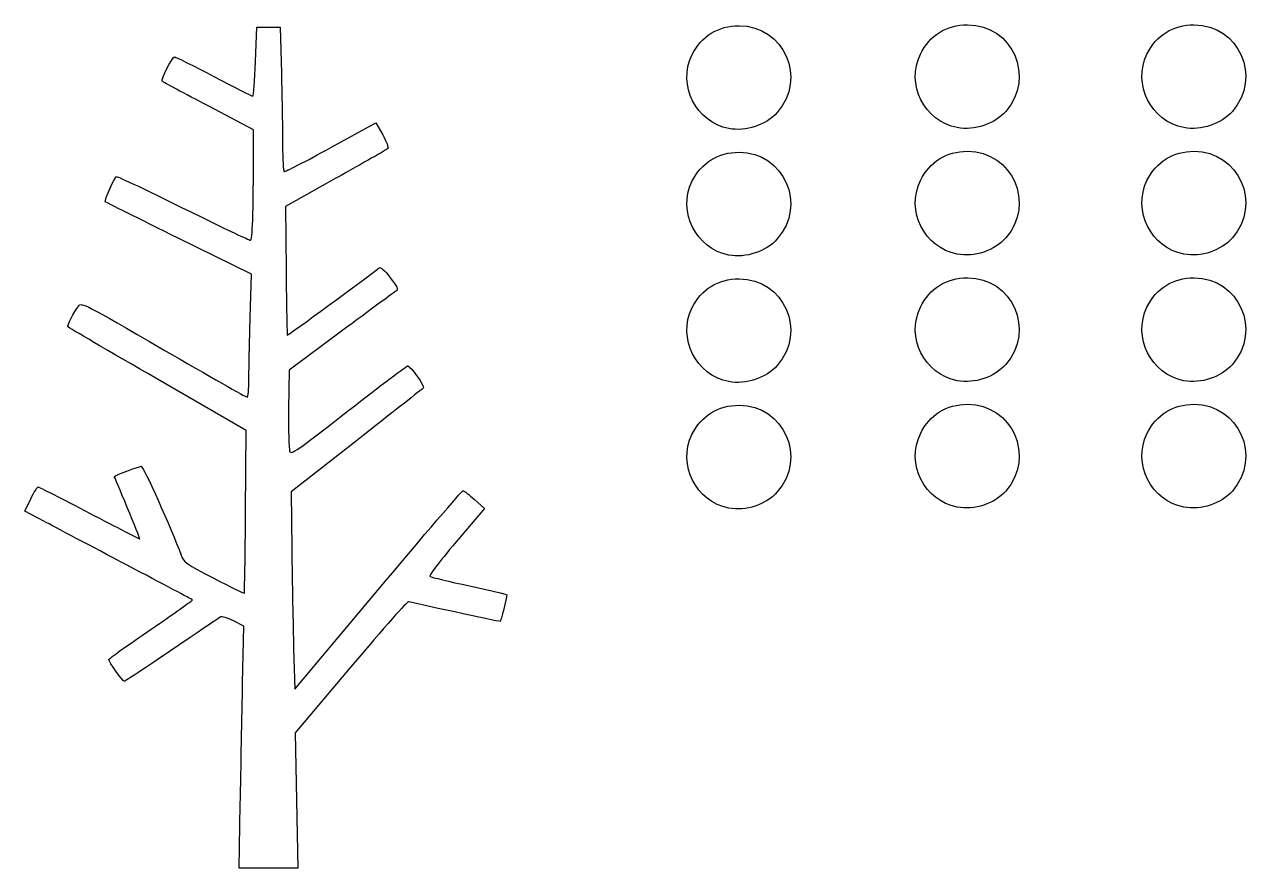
# Model space of a CAD drawing. Header units: centimetres. Extents: x -8.6 to 8.9, y -6 to 6.
import ezdxf

# ---------------------------------------------------------------- set-up
doc = ezdxf.new("R2010")
doc.units = ezdxf.units.CM
doc.header["$MEASUREMENT"] = 0
doc.layers.add('Layer 1', color=7, linetype='Continuous')

msp = doc.modelspace()

# ---------------------------------------------------------------- linework, layer by layer
at = {"layer": 'Layer 1'}
for points, knots in [([(1.46956, 5.95617), (1.17099, 5.95617), (0.93309, 5.80758), (0.80231, 5.54028), (0.80231, 5.54028), (0.59413, 5.11476), (0.85713, 4.59027), (1.32404, 4.50013), (1.32404, 4.50013), (1.56384, 4.45384), (1.85351, 4.54976), (2.0103, 4.72834), (2.0103, 4.72834), (2.43368, 5.21053), (2.10529, 5.95617), (1.46956, 5.95617)], [0, 0, 0, 0, 0.2, 0.2, 0.2, 0.2, 0.4, 0.4, 0.4, 0.4, 0.6, 0.6, 0.6, 0.6, 1, 1, 1, 1]), ([(4.70327, 5.9694), (4.40469, 5.9694), (4.1668, 5.82081), (4.03602, 5.55351), (4.03602, 5.55351), (3.82784, 5.12799), (4.09083, 4.6035), (4.55774, 4.51336), (4.55774, 4.51336), (4.79754, 4.46707), (5.08721, 4.56381), (5.24401, 4.74239), (5.24401, 4.74239), (5.66738, 5.22459), (5.339, 5.9694), (4.70327, 5.9694)], [0, 0, 0, 0, 0.2, 0.2, 0.2, 0.2, 0.4, 0.4, 0.4, 0.4, 0.6, 0.6, 0.6, 0.6, 1, 1, 1, 1]), ([(7.91051, 5.9694), (7.61194, 5.9694), (7.37404, 5.82081), (7.24327, 5.55351), (7.24327, 5.55351), (7.03508, 5.12799), (7.29808, 4.6035), (7.76499, 4.51336), (7.76499, 4.51336), (8.00479, 4.46707), (8.29446, 4.56381), (8.45125, 4.74239), (8.45125, 4.74239), (8.87463, 5.22459), (8.54624, 5.9694), (7.91051, 5.9694)], [0, 0, 0, 0, 0.2, 0.2, 0.2, 0.2, 0.4, 0.4, 0.4, 0.4, 0.6, 0.6, 0.6, 0.6, 1, 1, 1, 1]), ([(-5.35586, 5.93715), (-5.35586, 5.93715), (-5.37488, 5.44767), (-5.37488, 5.44767), (-5.37488, 5.44767), (-5.3855, 5.17846), (-5.40297, 4.95819), (-5.41374, 4.95819), (-5.41374, 4.95819), (-5.42451, 4.95819), (-5.67222, 5.08321), (-5.96358, 5.23601), (-5.96358, 5.23601), (-6.25494, 5.3888), (-6.50479, 5.51382), (-6.5192, 5.51382), (-6.5192, 5.51382), (-6.55836, 5.51382), (-6.72079, 5.19425), (-6.69449, 5.16903), (-6.69449, 5.16903), (-6.68201, 5.15706), (-6.38641, 4.99841), (-6.03716, 4.81598), (-6.03716, 4.81598), (-6.03716, 4.81598), (-5.40216, 4.48442), (-5.40216, 4.48442), (-5.40216, 4.48442), (-5.40216, 4.48442), (-5.40299, 4.2711), (-5.40299, 4.2711), (-5.40299, 4.2711), (-5.40635, 3.24254), (-5.4171, 2.92083), (-5.44847, 2.9209), (-5.44847, 2.9209), (-5.46666, 2.92094), (-5.78515, 3.07084), (-6.15623, 3.25411), (-6.15623, 3.25411), (-6.94021, 3.64131), (-7.31621, 3.82066), (-7.34189, 3.81966), (-7.34189, 3.81966), (-7.36468, 3.81877), (-7.51772, 3.47955), (-7.50229, 3.46412), (-7.50229, 3.46412), (-7.4961, 3.45793), (-7.02793, 3.22422), (-6.46215, 2.94488), (-6.46215, 2.94488), (-6.46215, 2.94488), (-5.43358, 2.43721), (-5.43358, 2.43721), (-5.43358, 2.43721), (-5.43358, 2.43721), (-5.45095, 1.82536), (-5.45095, 1.82536), (-5.45095, 1.82536), (-5.46046, 1.48905), (-5.46828, 1.09825), (-5.46831, 0.95637), (-5.46831, 0.95637), (-5.46834, 0.81368), (-5.47941, 0.6984), (-5.49312, 0.6984), (-5.49312, 0.6984), (-5.50675, 0.6984), (-6.03955, 1.00078), (-6.67713, 1.37061), (-6.67713, 1.37061), (-7.80449, 2.02454), (-7.83742, 2.0412), (-7.87767, 1.9899), (-7.87767, 1.9899), (-7.94434, 1.90493), (-8.04645, 1.70723), (-8.03146, 1.69224), (-8.03146, 1.69224), (-8.02388, 1.68466), (-7.45341, 1.35165), (-6.76312, 0.95224), (-6.76312, 0.95224), (-6.76312, 0.95224), (-5.508, 0.22546), (-5.508, 0.22546), (-5.508, 0.22546), (-5.508, 0.22546), (-5.51627, -0.92052), (-5.51627, -0.92052), (-5.51627, -0.92052), (-5.52103, -1.55086), (-5.52926, -2.07039), (-5.53446, -2.07559), (-5.53446, -2.07559), (-5.53965, -2.08079), (-5.73343, -1.98656), (-5.96523, -1.86558), (-5.96523, -1.86558), (-6.36556, -1.65664), (-6.38874, -1.64045), (-6.4266, -1.53898), (-6.4266, -1.53898), (-6.57488, -1.14159), (-6.96247, -0.28056), (-6.99297, -0.28056), (-6.99297, -0.28056), (-7.02334, -0.28056), (-7.37333, -0.41147), (-7.37331, -0.42277), (-7.37331, -0.42277), (-7.37331, -0.42486), (-7.29116, -0.62253), (-7.19058, -0.86264), (-7.19058, -0.86264), (-7.09001, -1.10275), (-7.01029, -1.30239), (-7.01364, -1.30582), (-7.01364, -1.30582), (-7.01699, -1.30924), (-7.33731, -1.14553), (-7.72554, -0.94202), (-7.72554, -0.94202), (-8.11376, -0.7385), (-8.44084, -0.5716), (-8.45231, -0.5716), (-8.45231, -0.5716), (-8.46379, -0.5716), (-8.51096, -0.64873), (-8.55732, -0.74275), (-8.55732, -0.74275), (-8.55732, -0.74275), (-8.64166, -0.9139), (-8.64166, -0.9139), (-8.64166, -0.9139), (-8.64166, -0.9139), (-8.37129, -1.05777), (-8.37129, -1.05777), (-8.37129, -1.05777), (-8.22254, -1.13701), (-7.69141, -1.41707), (-7.19058, -1.68037), (-7.19058, -1.68037), (-6.68976, -1.94366), (-6.27454, -2.16398), (-6.26868, -2.16985), (-6.26868, -2.16985), (-6.26281, -2.17571), (-6.52632, -2.36323), (-6.85407, -2.58657), (-6.85407, -2.58657), (-7.18181, -2.8099), (-7.45035, -3.00225), (-7.45103, -3.01403), (-7.45103, -3.01403), (-7.45287, -3.04575), (-7.25792, -3.32127), (-7.23275, -3.32244), (-7.23275, -3.32244), (-7.22087, -3.32299), (-6.91726, -3.12347), (-6.55806, -2.87844), (-6.55806, -2.87844), (-6.19886, -2.6334), (-5.88915, -2.42392), (-5.87015, -2.41293), (-5.87015, -2.41293), (-5.85016, -2.40138), (-5.77341, -2.42398), (-5.68825, -2.4675), (-5.68825, -2.4675), (-5.68825, -2.4675), (-5.54107, -2.54274), (-5.54107, -2.54274), (-5.54107, -2.54274), (-5.54107, -2.54274), (-5.55761, -3.34972), (-5.55761, -3.34972), (-5.55761, -3.34972), (-5.56649, -3.79356), (-5.58106, -4.56449), (-5.59068, -5.0629), (-5.59068, -5.0629), (-5.59068, -5.0629), (-5.60887, -5.9691), (-5.60887, -5.9691), (-5.60887, -5.9691), (-5.60887, -5.9691), (-5.19215, -5.9691), (-5.19215, -5.9691), (-5.19215, -5.9691), (-5.19215, -5.9691), (-4.77626, -5.9691), (-4.77626, -5.9691), (-4.77626, -5.9691), (-4.77626, -5.9691), (-4.79445, -5.00998), (-4.79445, -5.00998), (-4.79445, -5.00998), (-4.79445, -5.00998), (-4.81264, -4.05087), (-4.81264, -4.05087), (-4.81264, -4.05087), (-4.81264, -4.05087), (-4.0255, -3.11739), (-4.0255, -3.11739), (-4.0255, -3.11739), (-3.54477, -2.54671), (-3.22549, -2.18824), (-3.20447, -2.19631), (-3.20447, -2.19631), (-3.17231, -2.20865), (-1.93678, -2.4766), (-1.91215, -2.4766), (-1.91215, -2.4766), (-1.90294, -2.4766), (-1.81706, -2.13541), (-1.81706, -2.09874), (-1.81706, -2.09874), (-1.81706, -2.09288), (-2.05494, -2.0367), (-2.3454, -1.97389), (-2.3454, -1.97389), (-2.63586, -1.91108), (-2.88715, -1.85057), (-2.90433, -1.83995), (-2.90433, -1.83995), (-2.9249, -1.82723), (-2.79881, -1.65981), (-2.53557, -1.34881), (-2.53557, -1.34881), (-2.53557, -1.34881), (-2.13621, -0.87587), (-2.13621, -0.87587), (-2.13621, -0.87587), (-2.13621, -0.87587), (-2.27429, -0.75102), (-2.27429, -0.75102), (-2.27429, -0.75102), (-2.35027, -0.68236), (-2.42428, -0.62672), (-2.43883, -0.627), (-2.43883, -0.627), (-2.45338, -0.62727), (-2.99512, -1.25912), (-3.64269, -2.03094), (-3.64269, -2.03094), (-3.64269, -2.03094), (-4.82008, -3.43406), (-4.82008, -3.43406), (-4.82008, -3.43406), (-4.82008, -3.43406), (-4.83579, -2.85611), (-4.83579, -2.85611), (-4.83579, -2.85611), (-4.84459, -2.5383), (-4.8565, -1.91018), (-4.86225, -1.45961), (-4.86225, -1.45961), (-4.86225, -1.45961), (-4.873, -0.64023), (-4.873, -0.64023), (-4.873, -0.64023), (-4.873, -0.64023), (-3.94778, 0.08242), (-3.94778, 0.08242), (-3.94778, 0.08242), (-3.43899, 0.4797), (-3.01234, 0.81529), (-2.99942, 0.82821), (-2.99942, 0.82821), (-2.97817, 0.84946), (-3.16853, 1.1236), (-3.2177, 1.1424), (-3.2177, 1.1424), (-3.22844, 1.14651), (-3.60531, 0.86275), (-4.05444, 0.51237), (-4.05444, 0.51237), (-4.80789, -0.07543), (-4.87227, -0.11978), (-4.89201, -0.06641), (-4.89201, -0.06641), (-4.90378, -0.03459), (-4.91, 0.23609), (-4.90607, 0.53552), (-4.90607, 0.53552), (-4.90607, 0.53552), (-4.89946, 1.08039), (-4.89946, 1.08039), (-4.89946, 1.08039), (-4.89946, 1.08039), (-4.15862, 1.63106), (-4.15862, 1.63106), (-4.15862, 1.63106), (-3.75116, 1.93395), (-3.40101, 2.19175), (-3.38058, 2.20405), (-3.38058, 2.20405), (-3.3513, 2.22167), (-3.37003, 2.26056), (-3.46905, 2.38925), (-3.46905, 2.38925), (-3.55523, 2.50125), (-3.60432, 2.54481), (-3.62532, 2.52816), (-3.62532, 2.52816), (-3.79819, 2.39108), (-4.91943, 1.57016), (-4.92509, 1.57649), (-4.92509, 1.57649), (-4.92921, 1.58109), (-4.93712, 1.99284), (-4.94245, 2.49178), (-4.94245, 2.49178), (-4.94245, 2.49178), (-4.95237, 3.3988), (-4.95237, 3.3988), (-4.95237, 3.3988), (-4.95237, 3.3988), (-4.238, 3.79651), (-4.238, 3.79651), (-4.238, 3.79651), (-3.84509, 4.01529), (-3.51371, 4.20443), (-3.5013, 4.21653), (-3.5013, 4.21653), (-3.48888, 4.22864), (-3.52134, 4.31573), (-3.57406, 4.41001), (-3.57406, 4.41001), (-3.57406, 4.41001), (-3.66997, 4.58116), (-3.66997, 4.58116), (-3.66997, 4.58116), (-3.66997, 4.58116), (-4.31076, 4.22976), (-4.31076, 4.22976), (-4.31076, 4.22976), (-4.66336, 4.03655), (-4.9613, 3.88415), (-4.97222, 3.89076), (-4.97222, 3.89076), (-4.98313, 3.89738), (-4.99203, 4.06608), (-4.99206, 4.26531), (-4.99206, 4.26531), (-4.99209, 4.46455), (-4.99985, 4.92214), (-5.00942, 5.28231), (-5.00942, 5.28231), (-5.00942, 5.28231), (-5.02679, 5.93715), (-5.02679, 5.93715), (-5.02679, 5.93715), (-5.02679, 5.93715), (-5.19132, 5.93715), (-5.19132, 5.93715), (-5.19132, 5.93715), (-5.19132, 5.93715), (-5.35586, 5.93715), (-5.35586, 5.93715)], [0, 0, 0, 0, 0.01086957, 0.01086957, 0.01086957, 0.01086957, 0.02173913, 0.02173913, 0.02173913, 0.02173913, 0.0326087, 0.0326087, 0.0326087, 0.0326087, 0.04347826, 0.04347826, 0.04347826, 0.04347826, 0.05434783, 0.05434783, 0.05434783, 0.05434783, 0.06521739, 0.06521739, 0.06521739, 0.06521739, 0.07608696, 0.07608696, 0.07608696, 0.07608696, 0.08695652, 0.08695652, 0.08695652, 0.08695652, 0.09782609, 0.09782609, 0.09782609, 0.09782609, 0.10869565, 0.10869565, 0.10869565, 0.10869565, 0.11956522, 0.11956522, 0.11956522, 0.11956522, 0.13043478, 0.13043478, 0.13043478, 0.13043478, 0.14130435, 0.14130435, 0.14130435, 0.14130435, 0.15217391, 0.15217391, 0.15217391, 0.15217391, 0.16304348, 0.16304348, 0.16304348, 0.16304348, 0.17391304, 0.17391304, 0.17391304, 0.17391304, 0.18478261, 0.18478261, 0.18478261, 0.18478261, 0.19565217, 0.19565217, 0.19565217, 0.19565217, 0.20652174, 0.20652174, 0.20652174, 0.20652174, 0.2173913, 0.2173913, 0.2173913, 0.2173913, 0.22826087, 0.22826087, 0.22826087, 0.22826087, 0.23913043, 0.23913043, 0.23913043, 0.23913043, 0.25, 0.25, 0.25, 0.25, 0.26086957, 0.26086957, 0.26086957, 0.26086957, 0.27173913, 0.27173913, 0.27173913, 0.27173913, 0.2826087, 0.2826087, 0.2826087, 0.2826087, 0.29347826, 0.29347826, 0.29347826, 0.29347826, 0.30434783, 0.30434783, 0.30434783, 0.30434783, 0.31521739, 0.31521739, 0.31521739, 0.31521739, 0.32608696, 0.32608696, 0.32608696, 0.32608696, 0.33695652, 0.33695652, 0.33695652, 0.33695652, 0.34782609, 0.34782609, 0.34782609, 0.34782609, 0.35869565, 0.35869565, 0.35869565, 0.35869565, 0.36956522, 0.36956522, 0.36956522, 0.36956522, 0.38043478, 0.38043478, 0.38043478, 0.38043478, 0.39130435, 0.39130435, 0.39130435, 0.39130435, 0.40217391, 0.40217391, 0.40217391, 0.40217391, 0.41304348, 0.41304348, 0.41304348, 0.41304348, 0.42391304, 0.42391304, 0.42391304, 0.42391304, 0.43478261, 0.43478261, 0.43478261, 0.43478261, 0.44565217, 0.44565217, 0.44565217, 0.44565217, 0.45652174, 0.45652174, 0.45652174, 0.45652174, 0.4673913, 0.4673913, 0.4673913, 0.4673913, 0.47826087, 0.47826087, 0.47826087, 0.47826087, 0.48913043, 0.48913043, 0.48913043, 0.48913043, 0.5, 0.5, 0.5, 0.5, 0.51086957, 0.51086957, 0.51086957, 0.51086957, 0.52173913, 0.52173913, 0.52173913, 0.52173913, 0.5326087, 0.5326087, 0.5326087, 0.5326087, 0.54347826, 0.54347826, 0.54347826, 0.54347826, 0.55434783, 0.55434783, 0.55434783, 0.55434783, 0.56521739, 0.56521739, 0.56521739, 0.56521739, 0.57608696, 0.57608696, 0.57608696, 0.57608696, 0.58695652, 0.58695652, 0.58695652, 0.58695652, 0.59782609, 0.59782609, 0.59782609, 0.59782609, 0.60869565, 0.60869565, 0.60869565, 0.60869565, 0.61956522, 0.61956522, 0.61956522, 0.61956522, 0.63043478, 0.63043478, 0.63043478, 0.63043478, 0.64130435, 0.64130435, 0.64130435, 0.64130435, 0.65217391, 0.65217391, 0.65217391, 0.65217391, 0.66304348, 0.66304348, 0.66304348, 0.66304348, 0.67391304, 0.67391304, 0.67391304, 0.67391304, 0.68478261, 0.68478261, 0.68478261, 0.68478261, 0.69565217, 0.69565217, 0.69565217, 0.69565217, 0.70652174, 0.70652174, 0.70652174, 0.70652174, 0.7173913, 0.7173913, 0.7173913, 0.7173913, 0.72826087, 0.72826087, 0.72826087, 0.72826087, 0.73913043, 0.73913043, 0.73913043, 0.73913043, 0.75, 0.75, 0.75, 0.75, 0.76086957, 0.76086957, 0.76086957, 0.76086957, 0.77173913, 0.77173913, 0.77173913, 0.77173913, 0.7826087, 0.7826087, 0.7826087, 0.7826087, 0.79347826, 0.79347826, 0.79347826, 0.79347826, 0.80434783, 0.80434783, 0.80434783, 0.80434783, 0.81521739, 0.81521739, 0.81521739, 0.81521739, 0.82608696, 0.82608696, 0.82608696, 0.82608696, 0.83695652, 0.83695652, 0.83695652, 0.83695652, 0.84782609, 0.84782609, 0.84782609, 0.84782609, 0.85869565, 0.85869565, 0.85869565, 0.85869565, 0.86956522, 0.86956522, 0.86956522, 0.86956522, 0.88043478, 0.88043478, 0.88043478, 0.88043478, 0.89130435, 0.89130435, 0.89130435, 0.89130435, 0.90217391, 0.90217391, 0.90217391, 0.90217391, 0.91304348, 0.91304348, 0.91304348, 0.91304348, 0.92391304, 0.92391304, 0.92391304, 0.92391304, 0.93478261, 0.93478261, 0.93478261, 0.93478261, 0.94565217, 0.94565217, 0.94565217, 0.94565217, 0.95652174, 0.95652174, 0.95652174, 0.95652174, 0.9673913, 0.9673913, 0.9673913, 0.9673913, 0.97826087, 0.97826087, 0.97826087, 0.97826087, 1, 1, 1, 1]), ([(1.46956, 4.16527), (1.17099, 4.16527), (0.93309, 4.01668), (0.80231, 3.74938), (0.80231, 3.74938), (0.59413, 3.32386), (0.85713, 2.79937), (1.32404, 2.70923), (1.32404, 2.70923), (1.56384, 2.66294), (1.85351, 2.75969), (2.0103, 2.93826), (2.0103, 2.93826), (2.43368, 3.42046), (2.10529, 4.16527), (1.46956, 4.16527)], [0, 0, 0, 0, 0.2, 0.2, 0.2, 0.2, 0.4, 0.4, 0.4, 0.4, 0.6, 0.6, 0.6, 0.6, 1, 1, 1, 1]), ([(4.70327, 4.1785), (4.40469, 4.1785), (4.1668, 4.03074), (4.03602, 3.76343), (4.03602, 3.76343), (3.82784, 3.33792), (4.09083, 2.8126), (4.55774, 2.72246), (4.55774, 2.72246), (4.79754, 2.67617), (5.08721, 2.77292), (5.24401, 2.95149), (5.24401, 2.95149), (5.66738, 3.43369), (5.339, 4.1785), (4.70327, 4.1785)], [0, 0, 0, 0, 0.2, 0.2, 0.2, 0.2, 0.4, 0.4, 0.4, 0.4, 0.6, 0.6, 0.6, 0.6, 1, 1, 1, 1]), ([(7.91051, 4.1785), (7.61194, 4.1785), (7.37404, 4.03074), (7.24327, 3.76343), (7.24327, 3.76343), (7.03508, 3.33792), (7.29808, 2.8126), (7.76499, 2.72246), (7.76499, 2.72246), (8.00479, 2.67617), (8.29446, 2.77292), (8.45125, 2.95149), (8.45125, 2.95149), (8.87463, 3.43369), (8.54624, 4.1785), (7.91051, 4.1785)], [0, 0, 0, 0, 0.2, 0.2, 0.2, 0.2, 0.4, 0.4, 0.4, 0.4, 0.6, 0.6, 0.6, 0.6, 1, 1, 1, 1]), ([(1.46956, 2.37437), (1.17099, 2.37437), (0.93309, 2.22661), (0.80231, 1.95931), (0.80231, 1.95931), (0.59413, 1.53379), (0.85713, 1.00847), (1.32404, 0.91834), (1.32404, 0.91834), (1.56384, 0.87204), (1.85351, 0.96879), (2.0103, 1.14737), (2.0103, 1.14737), (2.43368, 1.62956), (2.10529, 2.37437), (1.46956, 2.37437)], [0, 0, 0, 0, 0.2, 0.2, 0.2, 0.2, 0.4, 0.4, 0.4, 0.4, 0.6, 0.6, 0.6, 0.6, 1, 1, 1, 1]), ([(4.70327, 2.3876), (4.40469, 2.3876), (4.1668, 2.23984), (4.03602, 1.97254), (4.03602, 1.97254), (3.82784, 1.54702), (4.09083, 1.0217), (4.55774, 0.93156), (4.55774, 0.93156), (4.79754, 0.88527), (5.08721, 0.98202), (5.24401, 1.16059), (5.24401, 1.16059), (5.66738, 1.64279), (5.339, 2.3876), (4.70327, 2.3876)], [0, 0, 0, 0, 0.2, 0.2, 0.2, 0.2, 0.4, 0.4, 0.4, 0.4, 0.6, 0.6, 0.6, 0.6, 1, 1, 1, 1]), ([(7.91051, 2.3876), (7.61194, 2.3876), (7.37404, 2.23984), (7.24327, 1.97254), (7.24327, 1.97254), (7.03508, 1.54702), (7.29808, 1.0217), (7.76499, 0.93156), (7.76499, 0.93156), (8.00479, 0.88527), (8.29446, 0.98202), (8.45125, 1.16059), (8.45125, 1.16059), (8.87463, 1.64279), (8.54624, 2.3876), (7.91051, 2.3876)], [0, 0, 0, 0, 0.2, 0.2, 0.2, 0.2, 0.4, 0.4, 0.4, 0.4, 0.6, 0.6, 0.6, 0.6, 1, 1, 1, 1]), ([(1.46956, 0.5843), (1.17099, 0.5843), (0.93309, 0.43571), (0.80231, 0.16841), (0.80231, 0.16841), (0.59413, -0.25711), (0.85713, -0.78242), (1.32404, -0.87256), (1.32404, -0.87256), (1.56384, -0.91886), (1.85351, -0.82211), (2.0103, -0.64353), (2.0103, -0.64353), (2.43368, -0.16134), (2.10529, 0.5843), (1.46956, 0.5843)], [0, 0, 0, 0, 0.2, 0.2, 0.2, 0.2, 0.4, 0.4, 0.4, 0.4, 0.6, 0.6, 0.6, 0.6, 1, 1, 1, 1]), ([(4.70327, 0.59753), (4.40469, 0.59753), (4.1668, 0.44894), (4.03602, 0.18164), (4.03602, 0.18164), (3.82784, -0.24388), (4.09083, -0.76837), (4.55774, -0.85851), (4.55774, -0.85851), (4.79754, -0.9048), (5.08721, -0.80888), (5.24401, -0.6303), (5.24401, -0.6303), (5.66738, -0.14811), (5.339, 0.59753), (4.70327, 0.59753)], [0, 0, 0, 0, 0.2, 0.2, 0.2, 0.2, 0.4, 0.4, 0.4, 0.4, 0.6, 0.6, 0.6, 0.6, 1, 1, 1, 1]), ([(7.91051, 0.59753), (7.61194, 0.59753), (7.37404, 0.44894), (7.24327, 0.18164), (7.24327, 0.18164), (7.03508, -0.24388), (7.29808, -0.76837), (7.76499, -0.85851), (7.76499, -0.85851), (8.00479, -0.9048), (8.29446, -0.80888), (8.45125, -0.6303), (8.45125, -0.6303), (8.87463, -0.14811), (8.54624, 0.59753), (7.91051, 0.59753)], [0, 0, 0, 0, 0.2, 0.2, 0.2, 0.2, 0.4, 0.4, 0.4, 0.4, 0.6, 0.6, 0.6, 0.6, 1, 1, 1, 1])]:
    msp.add_open_spline(points, degree=3, knots=knots, dxfattribs=at)

doc.saveas('drawing.dxf')
